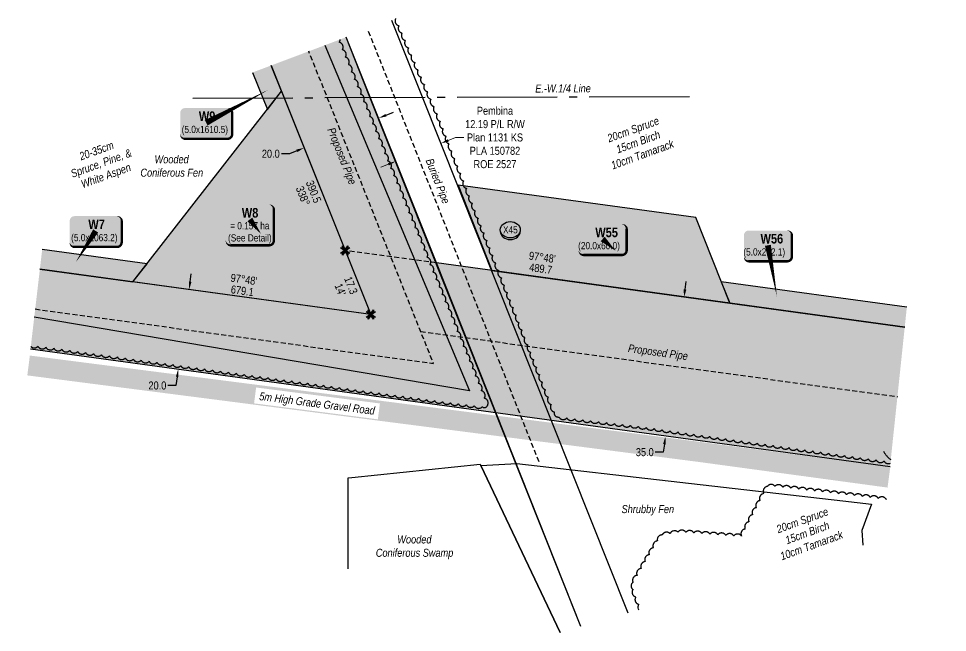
# Model space of a CAD drawing. Extents: x 507565 to 531726, y 6009554 to 6022365.
# Drawn here: x 519786 to 520946, y 6016848 to 6017614 of the extents above; entities that cross this region are included whole.
import ezdxf
from ezdxf.enums import TextEntityAlignment as Align

# ---------------------------------------------------------------- set-up
doc = ezdxf.new("R2010")
doc.units = 0
doc.header["$LTSCALE"] = 5
doc.header["$PDMODE"] = 34
doc.header["$PDSIZE"] = 0.03
for name, pattern in [('0', [1, 1, 0]), ('foc-QUARTERLINE', [33, 25, -3, 2, -3]), ('foc-TRAV', [1.875, 1.25, -0.625]), ('UG_PIPE', [1.875, 1.25, -0.625])]:
    doc.linetypes.add(name, pattern=pattern)
doc.layers.get('Defpoints').update_dxf_attribs({"color": 9})
for name, color, linetype in [('AS-PIPE-UG', 44, 'UG_PIPE'), ('AS-PIPE-UG-T', 44, 'Continuous'), ('AS-ROADS', 254, 'Continuous'), ('F-RW', 190, 'Continuous'), ('L-BD1', 253, 'Continuous'), ('L-MON', 1, 'Continuous'), ('L-QSEC', 8, 'foc-QUARTERLINE'), ('L-SECQ', 8, 'foc-QUARTERLINE'), ('P-CROSSINGS', 250, 'Continuous'), ('P-PROPOSED', 10, 'Continuous'), ('P-PROPOSED-H', 21, 'Continuous'), ('P-TEMP-BLOCKS', 250, 'Continuous'), ('P-TEMP-H', 41, 'Continuous'), ('P-TEMP_WORKSPACE', 46, 'Continuous'), ('P-TRAV', 4, 'foc-TRAV'), ('P-TXT', 4, 'Continuous'), ('T-BUSH', 110, '0'), ('T-BUSH-T', 110, 'Continuous'), ('WETLAND', 143, 'Continuous'), ('WETLAND-T', 146, 'Continuous')]:
    doc.layers.add(name, color=color, linetype=linetype)
doc.layers.add('F-RW-T', color=190, linetype='Continuous', lineweight=9)
doc.layers.add('T-TEXT', color=48, linetype='Continuous', lineweight=18)
doc.styles.add('80', font='ARIALN.TTF', dxfattribs={"height": 10})
doc.styles.add('80CG', font='ARIALN.TTF', dxfattribs={"height": 10})
doc.styles.add('80L', font='ARIALN.TTF', dxfattribs={"height": 10})
doc.styles.add('BOLD', font='ARIALNB.TTF')
doc.styles.add('Crossing', font='ARIALN.TTF', dxfattribs={"height": 10})
doc.styles.get("Standard").update_dxf_attribs({"font": 'ARIALN.TTF'})
doc.dimstyles.new('Compass 5 000', dxfattribs={"dimscale": 5, "dimtxt": 9, "dimasz": 2, "dimexe": 0.2, "dimexo": 0.0625, "dimgap": 0.5, "dimtad": 0, "dimtih": 1, "dimtoh": 1, "dimzin": 0, "dimdsep": 46, "dimtxsty": '80CG', "dimcen": 0.1, "dimse1": 1, "dimse2": 1, "dimclrd": 256, "dimclrt": 256, "dimaunit": 1, "dimadec": 4, "dimazin": 0, "dimtfac": 0.06, "dimtofl": 0, "dimtmove": 0, "dimatfit": 1, "dimfxl": 0.2, "dimtolj": 1, "dimtzin": 0, "dimlwd": -1, "dimarcsym": 0})

# ---------------------------------------------------------------- blocks, each defined once
blk = doc.blocks.new('*U534')
at = {"true_color": 0xff8aff}
h = blk.add_hatch(color=211, dxfattribs=at)
edge = h.paths.add_edge_path()
edge.add_line((-23.99999999999999, -32.34437487338941), (23.99999999999998, -32.34437487338941))
edge.add_arc((23.99999999999998, -26.34437487338941), 6, 270, 360)
edge.add_line((29.99999999999998, -26.34437487338941), (29.99999999999998, 12.5))
edge.add_arc((23.99999999999998, 12.5), 6, 0, 90)
edge.add_line((23.99999999999998, 18.5), (-23.99999999999998, 18.5))
edge.add_arc((-23.99999999999998, 12.5), 6, 90, 180)
edge.add_line((-29.99999999999998, 12.5), (-29.99999999999999, -26.34437487338941))
edge.add_arc((-23.99999999999999, -26.34437487338941), 6, 180, 270)
at = {"color": 250, "flags": 128}
blk.add_lwpolyline([(-23.99999999999999, -32.34437487338941, 3, 3, 0), (23.99999999999998, -32.34437487338941, 3, 3, 0.414213562373095), (29.99999999999998, -26.34437487338941, 3, 3, 0), (29.99999999999998, 12.5, 3, 0, 0.414213562373095), (23.99999999999998, 18.5, 0, 0, 0), (-23.99999999999998, 18.5, 0, 0, 0.414213562373095), (-29.99999999999998, 12.5, 0, 0, 0), (-29.99999999999999, -26.34437487338941, 0, 3, 0.414213562373095)], format="xyseb", close=True, dxfattribs=at)
at = {"flags": 128}
blk.add_lwpolyline([(14.05829575027608, -18.1421236875526, 0, 7.5, 0), (-3.398394867633905e-15, 0, 0, 0, 0)], format="xyseb", dxfattribs=at)
at = {"color": 250}
for tag, p, height, style in [('TEMP_AREA_W1_001', (-9.212824010914055, 2.244292974654144), 12, 'BOLD'), ('ENTER_TEXT_001', (-30.65586630286495, -12.77706553451505), 9, '80')]:
    blk.add_attdef(tag, p, '', height=height, dxfattribs=dict(at, style=style))
blk = doc.blocks.new('*U535')
at = {"true_color": 0xff8aff}
h = blk.add_hatch(color=211, dxfattribs=at)
edge = h.paths.add_edge_path()
edge.add_line((-23.99999999999998, -20), (23.99999999999998, -20))
edge.add_arc((23.99999999999998, -14), 6, 270, 360)
edge.add_line((29.99999999999998, -14), (29.99999999999998, 12.5))
edge.add_arc((23.99999999999998, 12.5), 6, 0, 90)
edge.add_line((23.99999999999998, 18.5), (-23.99999999999998, 18.5))
edge.add_arc((-23.99999999999998, 12.5), 6, 90, 180)
edge.add_line((-29.99999999999998, 12.5), (-29.99999999999998, -14))
edge.add_arc((-23.99999999999998, -14), 6, 180, 270)
at = {"color": 250, "flags": 128}
blk.add_lwpolyline([(-23.99999999999998, -20, 3, 3, 0), (23.99999999999998, -20, 3, 3, 0.414213562373095), (29.99999999999998, -14, 3, 3, 0), (29.99999999999998, 12.5, 3, 0, 0.414213562373095), (23.99999999999998, 18.5, 0, 0, 0), (-23.99999999999998, 18.5, 0, 0, 0.414213562373095), (-29.99999999999998, 12.5, 0, 0, 0), (-29.99999999999998, -14, 0, 3, 0.414213562373095)], format="xyseb", close=True, dxfattribs=at)
at = {"flags": 128}
blk.add_lwpolyline([(16.08799405769185, -14.76280421006894, 0, 7.5, 0), (-3.398394867633904e-15, 0, 0, 0, 0)], format="xyseb", dxfattribs=at)
at = {"color": 250}
for tag, p, height, style in [('TEMP_AREA_W1_001', (-9.212824010914055, 2.244292974654144), 12, 'BOLD'), ('ENTER_TEXT_001', (-30.65586630286495, -12.77706553451505), 9, '80')]:
    blk.add_attdef(tag, p, '', height=height, dxfattribs=dict(at, style=style))
blk = doc.blocks.new('*U498')
at = {"true_color": 0xff8aff}
h = blk.add_hatch(color=211, dxfattribs=at)
edge = h.paths.add_edge_path()
edge.add_line((-23.99999999999998, -20), (23.99999999999998, -20))
edge.add_arc((23.99999999999998, -14), 6, 270, 360)
edge.add_line((29.99999999999998, -14), (29.99999999999998, 12.5))
edge.add_arc((23.99999999999998, 12.5), 6, 0, 90)
edge.add_line((23.99999999999998, 18.5), (-23.99999999999998, 18.5))
edge.add_arc((-23.99999999999998, 12.5), 6, 90, 180)
edge.add_line((-29.99999999999998, 12.5), (-29.99999999999998, -14))
edge.add_arc((-23.99999999999998, -14), 6, 180, 270)
at = {"color": 250, "flags": 128}
blk.add_lwpolyline([(-23.99999999999998, -20, 3, 3, 0), (23.99999999999998, -20, 3, 3, 0.414213562373095), (29.99999999999998, -14, 3, 3, 0), (29.99999999999998, 12.5, 3, 0, 0.414213562373095), (23.99999999999998, 18.5, 0, 0, 0), (-23.99999999999998, 18.5, 0, 0, 0.414213562373095), (-29.99999999999998, 12.5, 0, 0, 0), (-29.99999999999998, -14, 0, 3, 0.414213562373095)], format="xyseb", close=True, dxfattribs=at)
at = {"flags": 128}
blk.add_lwpolyline([(11.27753183540355, -64.26183465403905, 0, 7.499999999999999, 0), (-3.398394867633905e-15, 0, 0, 0, 0)], format="xyseb", dxfattribs=at)
at = {"color": 250}
for tag, p, height, style in [('TEMP_AREA_W1_001', (-9.212824010914055, 2.244292974654144), 12, 'BOLD'), ('ENTER_TEXT_001', (-30.65586630286495, -12.77706553451505), 9, '80')]:
    blk.add_attdef(tag, p, '', height=height, dxfattribs=dict(at, style=style))
blk = doc.blocks.new('*D416')
at = {"layer": 'Defpoints', "color": 0, "transparency": 16777216}
for p in [(520616.7131882549, 6017265.835596819), (520945.6117258493, 6017221.920345018), (520922.4633253374, 6017048.552898321)]:
    blk.add_point(p, dxfattribs=at)
at = {"layer": 'P-TXT', "transparency": 16777216}
for p, q in [((520618.0366646525, 6017275.747630426), (520619.3601410502, 6017285.659664033)), ((520592.2413113454, 6017082.556116516), (520590.9178349476, 6017072.644082908)), ((520590.9178349476, 6017072.644082908), (520580.9178349476, 6017072.644082908))]:
    blk.add_line(p, q, dxfattribs=at)
for points in [[(520616.3846590514, 6017275.968209825), (520619.6886702537, 6017275.527051026), (520616.7131882549, 6017265.835596819)], [(520590.5893057442, 6017082.776695915), (520593.8933169465, 6017082.335537116), (520593.564787743, 6017092.468150123)]]:
    blk.add_solid(points, dxfattribs=at)
at = {"layer": 'P-TXT', "transparency": 16777216, "insert": (520567.7800450433, 6017072.644082907), "char_height": 10, "attachment_point": 5, "style": '80CG'}
blk.add_mtext('\\A1;35.0', dxfattribs=at)
blk = doc.blocks.new('xing2')
h = blk.add_hatch(color=50)
h.dxf.hatch_style = 1
edge = h.paths.add_edge_path()
edge.add_ellipse((0, 0), major_axis=(-12.5, 0), ratio=0.8162973455633619, start_angle=0, end_angle=360)
h = blk.add_hatch(color=250)
h.dxf.hatch_style = 1
edge = h.paths.add_edge_path()
edge.add_ellipse((0, -2.047489049626165), major_axis=(-12.5, 0), ratio=0.8162973455633619, start_angle=0, end_angle=180)
edge.add_line((12.5, -2.047489049626165), (12.5, 0))
edge.add_ellipse((0, 0), major_axis=(-12.5, 0), ratio=0.8162973455633619, start_angle=0, end_angle=180, ccw=False)
edge.add_line((-12.5, 0), (-12.5, -2.047489049626165))
at = {"color": 250}
blk.add_ellipse((0, 0), major_axis=(-12.5, 0), ratio=0.8162973455633619, dxfattribs=at)
blk.add_ellipse((0, -2.047489049626165), major_axis=(-12.5, 0), ratio=0.8162973455633619, start_param=0, end_param=3.141592653589793, dxfattribs=at)
at = {"color": 250, "style": 'Crossing'}
blk.add_attdef('CROSSING', text='', height=9, dxfattribs=at).set_placement((0.08916442567715421, 0.0199513138486509), align=Align.MIDDLE_CENTER)
at = {"color": 250, "style": 'Crossing', "flags": 1}
for tag, p in [('OWNER', (0.08916442567715421, -12.49201765665748)), ('DESCRIPTION', (0.08916442567715421, -25.770021277247)), ('LOCATION', (0.08916442567715421, -39.30337514164421)), ('DWG_REF', (0.08916442567715421, -52.83672900604233))]:
    blk.add_attdef(tag, text='', height=9, dxfattribs=at).set_placement(p, align=Align.MIDDLE_CENTER)
blk = doc.blocks.new('TEMP')
h = blk.add_hatch(color=255)
h.dxf.hatch_style = 1
h.paths.add_polyline_path([(-5.274162218071865e-10, 0.2514284397220763), (-0.6656854269836916, 1.152061669657268), (-0.6656854269836914, 0.6656854303339061), (-1.152061663105632, 0.6656854303339061), (-0.2514284404497631, 5.273246284076549e-10), (-1.152061661774314, -0.665685419564579), (-0.6656854224511335, -0.6656854195645793), (-0.6656854224511335, -1.152061655686338), (-5.273248504522599e-10, -0.2514284436956583), (0.6656854183820542, -1.152061663420681), (0.6656854183820542, -0.6656854208922597), (1.152061656810019, -0.6656854053035203), (0.2514284429676993, 5.273251835191672e-10), (1.152061671303363, 0.6656854258011662), (0.6656854287749412, 0.6656854258011663), (0.6656854131859291, 1.15206166422904)])
h.paths.add_polyline_path([(0.5656854229146121, 0.8485281473411305), (0.5656854319800914, 0.5656854258011663), (0.8485281444547581, 0.5656854258011663), (0.08318903393992505, -1.110223024625157e-16), (0.8485281399220184, -0.5656854150320215), (0.5656854183820542, -0.5656854240973189), (0.5656854183820542, -0.8485281365719858), (1.110223024625157e-16, -0.08318903609469996), (-0.5656854224511336, -0.848528132039064), (-0.5656854224511336, -0.5656854195645794), (-0.8485281349258003, -0.5656854195645796), (-0.08318903284889523, 0), (-0.8485281394583577, 0.5656854303339061), (-0.5656854269836913, 0.5656854303339061), (-0.5656854269836913, 0.8485281428085727), (0, 0.08318903069412065)], flags=16)
h = blk.add_hatch(color=1)
h.dxf.hatch_style = 1
h.paths.add_polyline_path([(0, 0.08318903069412048), (-0.5656854269836913, 0.8485281428085726), (-0.5656854269836911, 0.5656854303339061), (-0.8485281394583579, 0.5656854303339061), (-0.08318903284889523, 0), (-0.8485281349258, -0.5656854195645791), (-0.5656854224511336, -0.5656854195645792), (-0.5656854224511336, -0.8485281320390639), (1.110223024625157e-16, -0.08318903609469996), (0.5656854183820542, -0.8485281365719854), (0.5656854183820542, -0.5656854240973188), (0.8485281399220186, -0.5656854150320215), (0.08318903393992516, -5.551115123125783e-17), (0.8485281444547583, 0.5656854258011663), (0.5656854319800915, 0.5656854258011663), (0.5656854229146121, 0.8485281473411305)])
at = {"color": 1}
for p, q in [((-0.0831890328488953, 0), (0.0831890339399252, 0)), ((0, 0.0831890306941205), (0, -0.08318903609469999))]:
    blk.add_line(p, q, dxfattribs=at)
at = {"color": 255, "flags": 128}
blk.add_lwpolyline([(-0.251428440449763, 5.27325e-10), (-1.152061663105632, 0.6656854303339061), (-0.6656854269836914, 0.6656854303339061), (-0.6656854269836914, 1.152061669657268), (-5.274159999999999e-10, 0.2514284397220763), (0.6656854131859291, 1.15206166422904), (0.6656854287749412, 0.6656854258011663), (1.152061671303363, 0.6656854258011663), (0.2514284429676991, 5.27325e-10), (1.152061656810019, -0.6656854053035204), (0.6656854183820542, -0.6656854208922596), (0.6656854183820542, -1.152061663420681), (-5.27325e-10, -0.2514284436956586), (-0.6656854224511335, -1.152061655686338), (-0.6656854224511335, -0.6656854195645793), (-1.152061661774314, -0.6656854195645793)], close=True, dxfattribs=at)
at = {"color": 1, "flags": 128}
blk.add_lwpolyline([(-0.0831890328488953, 0), (-0.8485281394583578, 0.5656854303339061), (-0.5656854269836913, 0.5656854303339061), (-0.5656854269836913, 0.8485281428085727), (0, 0.0831890306941205), (0.5656854229146121, 0.8485281473411305), (0.5656854319800914, 0.5656854258011663), (0.8485281444547581, 0.5656854258011663), (0.0831890339399252, 0), (0.8485281399220184, -0.5656854150320214), (0.5656854183820542, -0.5656854240973189), (0.5656854183820542, -0.8485281365719856), (0, -0.08318903609469999), (-0.5656854224511335, -0.848528132039064), (-0.5656854224511335, -0.5656854195645792), (-0.8485281349258001, -0.5656854195645792)], close=True, dxfattribs=at)
blk = doc.blocks.new('*U536')
at = {"true_color": 0xff8aff}
h = blk.add_hatch(color=211, dxfattribs=at)
edge = h.paths.add_edge_path()
edge.add_line((-26.49999999999998, -20), (26.49999999999998, -20))
edge.add_arc((26.49999999999998, -14), 6, 270, 360)
edge.add_line((32.49999999999998, -14), (32.49999999999998, 12.5))
edge.add_arc((26.49999999999998, 12.5), 6, 0, 90)
edge.add_line((26.49999999999998, 18.5), (-26.49999999999998, 18.5))
edge.add_arc((-26.49999999999998, 12.5), 6, 90, 180)
edge.add_line((-32.49999999999998, 12.5), (-32.49999999999998, -14))
edge.add_arc((-26.49999999999998, -14), 6, 180, 270)
at = {"flags": 128}
blk.add_lwpolyline([(78.06268342322748, 41.44848096341246, 0, 7.5, 0), (-3.398394867633905e-15, 0, 0, 0, 0)], format="xyseb", dxfattribs=at)
at = {"color": 250, "flags": 128}
blk.add_lwpolyline([(-26.49999999999998, -20, 3, 3, 0), (26.49999999999998, -20, 3, 3, 0.414213562373095), (32.49999999999998, -14, 3, 3, 0), (32.49999999999998, 12.5, 3, 0, 0.414213562373095), (26.49999999999998, 18.5, 0, 0, 0), (-26.49999999999998, 18.5, 0, 0, 0.414213562373095), (-32.49999999999998, 12.5, 0, 0, 0), (-32.49999999999998, -14, 0, 3, 0.414213562373095)], format="xyseb", close=True, dxfattribs=at)
at = {"color": 250}
for tag, p, height, style in [('TEMP_AREA_W1_001', (-9.212824010914055, 2.244292974654144), 12, 'BOLD'), ('ENTER_TEXT_001', (-30.65586630286495, -12.77706553451505), 9, '80')]:
    blk.add_attdef(tag, p, '', height=height, dxfattribs=dict(at, style=style))
blk = doc.blocks.new('*U435')
at = {"true_color": 0xff8aff}
h = blk.add_hatch(color=211, dxfattribs=at)
edge = h.paths.add_edge_path()
edge.add_line((-26.49999999999998, -20), (26.49999999999998, -20))
edge.add_arc((26.49999999999998, -14), 6, 270, 360)
edge.add_line((32.49999999999998, -14), (32.49999999999998, 12.5))
edge.add_arc((26.49999999999998, 12.5), 6, 0, 90)
edge.add_line((26.49999999999998, 18.5), (-26.49999999999998, 18.5))
edge.add_arc((-26.49999999999998, 12.5), 6, 90, 180)
edge.add_line((-32.49999999999998, 12.5), (-32.49999999999998, -14))
edge.add_arc((-26.49999999999998, -14), 6, 180, 270)
at = {"color": 250, "flags": 128}
blk.add_lwpolyline([(-26.49999999999998, -20, 3, 3, 0), (26.49999999999998, -20, 3, 3, 0.414213562373095), (32.49999999999998, -14, 3, 3, 0), (32.49999999999998, 12.5, 3, 0, 0.414213562373095), (26.49999999999998, 18.5, 0, 0, 0), (-26.49999999999998, 18.5, 0, 0, 0.414213562373095), (-32.49999999999998, 12.5, 0, 0, 0), (-32.49999999999998, -14, 0, 3, 0.414213562373095)], format="xyseb", close=True, dxfattribs=at)
at = {"flags": 128}
blk.add_lwpolyline([(-24.67763819515732, -38.87102125945903, 0, 7.5, 0), (-3.398394867633905e-15, 0, 0, 0, 0)], format="xyseb", dxfattribs=at)
at = {"color": 250}
for tag, p, height, style in [('TEMP_AREA_W1_001', (-9.212824010914055, 2.244292974654144), 12, 'BOLD'), ('ENTER_TEXT_001', (-30.65586630286495, -12.77706553451505), 9, '80')]:
    blk.add_attdef(tag, p, '', height=height, dxfattribs=dict(at, style=style))
blk = doc.blocks.new('*D417')
at = {"layer": 'Defpoints', "color": 0, "transparency": 16777216}
for p in [(520312.5218920773, 6017459.655151341), (520313.0942219545, 6017458.218124419), (520256.3932805769, 6017437.30060752)]:
    blk.add_point(p, dxfattribs=at)
at = {"layer": 'F-RW-T', "transparency": 16777216}
for p, q in [((520322.3845091921, 6017461.918200504), (520331.6747964297, 6017465.61827659)), ((520331.6747964297, 6017465.61827659), (520341.6747964297, 6017465.61827659)), ((520247.6753232165, 6017432.163504511), (520238.3850359789, 6017428.463428425))]:
    blk.add_line(p, q, dxfattribs=at)
for points in [[(520321.7678298443, 6017463.466581711), (520323.0011885399, 6017460.369819297), (520313.0942219545, 6017458.218124419)], [(520247.0586438687, 6017433.711885718), (520248.2920025643, 6017430.615123305), (520256.9656104541, 6017435.863580598)]]:
    blk.add_solid(points, dxfattribs=at)
at = {"layer": 'F-RW-T', "transparency": 16777216, "insert": (520380.760744588, 6017465.61827659), "char_height": 10, "attachment_point": 5, "style": '80CG'}
blk.add_mtext('\\A1;Pembina\\P12.19 P/L R/W\\PPlan 1131 KS\\PPLA 150782\\PROE 2527', dxfattribs=at)
blk = doc.blocks.new('*D418')
at = {"layer": 'Defpoints', "color": 0, "transparency": 16777216}
for p in [(519970.2384450951, 6017279.514246441), (519956.6784706662, 6017180.491875417), (519985.3400811041, 6017176.566997628)]:
    blk.add_point(p, dxfattribs=at)
at = {"layer": 'P-TXT', "transparency": 16777216}
for p, q in [((520000.2567788222, 6017285.496906284), (520001.6135021116, 6017295.404443916)), ((519983.9833578148, 6017166.659459996), (519982.5084013376, 6017155.888518775)), ((519982.5084013376, 6017155.888518775), (519972.5084013376, 6017155.888518775))]:
    blk.add_line(p, q, dxfattribs=at)
for points in [[(519998.6055225503, 6017285.723026833), (520001.9080350941, 6017285.270785736), (519998.900055533, 6017275.589368653)], [(519982.3321015429, 6017166.885580544), (519985.6346140867, 6017166.433339448), (519985.3400811041, 6017176.566997628)]]:
    blk.add_solid(points, dxfattribs=at)
at = {"layer": 'P-TXT', "transparency": 16777216, "insert": (519959.3023986088, 6017155.888518775), "char_height": 10, "attachment_point": 5, "style": '80CG'}
blk.add_mtext('\\A1;20.0', dxfattribs=at)
blk = doc.blocks.new('*D419')
at = {"layer": 'Defpoints', "color": 0, "transparency": 16777216}
for p in [(520231.3454040058, 6017500.035620218), (520138.5353428978, 6017462.986630413), (520142.6408167833, 6017452.702158848)]:
    blk.add_point(p, dxfattribs=at)
at = {"layer": 'P-TXT', "transparency": 16777216}
for p, q in [((520244.7382317146, 6017493.458581588), (520254.025585538, 6017497.166014522)), ((520133.3534629599, 6017448.994725914), (520124.066109136, 6017445.28729298)), ((520124.066109136, 6017445.28729298), (520114.066109136, 6017445.28729298))]:
    blk.add_line(p, q, dxfattribs=at)
for points in [[(520244.1203262254, 6017495.006473892), (520245.3561372035, 6017491.910689284), (520235.4508778912, 6017489.751148654)], [(520132.7355574707, 6017450.542618218), (520133.9713684488, 6017447.44683361), (520142.6408167833, 6017452.702158848)]]:
    blk.add_solid(points, dxfattribs=at)
at = {"layer": 'P-TXT', "transparency": 16777216, "insert": (520100.8601064081, 6017445.28729298), "char_height": 10, "attachment_point": 5, "style": '80CG'}
blk.add_mtext('\\A1;20.0', dxfattribs=at)

msp = doc.modelspace()

# ---------------------------------------------------------------- hatches: boundary and pattern name
at = {"layer": 'P-PROPOSED-H', "transparency": 33554687}
h = msp.add_hatch(color=256, dxfattribs=at)
h.dxf.hatch_style = 1
h.paths.add_polyline_path([(520195.0812426991, 6017590.862984897), (520101.5346872758, 6017555.618578517), (520225.7430422969, 6017244.525831517), (519812.591164924, 6017301.102227665), (519800.94705109, 6017201.817501573), (520874.0041496567, 6017054.874677788), (520892.336566251, 6017228.916205311), (520307.6248772483, 6017308.985743823)])
at = {"layer": 'P-TEMP-H'}
h = msp.add_hatch(color=256, dxfattribs=at)
h.dxf.hatch_style = 1
h.paths.add_polyline_path([(520101.5348671461, 6017555.618646284), (520078.1483686257, 6017546.807597561), (520096.6112623177, 6017500.565374708), (520114.404680714, 6017523.384869876)])
h = msp.add_hatch(color=256, dxfattribs=at)
h.dxf.hatch_style = 1
h.paths.add_polyline_path([(520225.7430422969, 6017244.525831526), (519928.6844694867, 6017285.204585249), (520114.4046807135, 6017523.384870036)])
h = msp.add_hatch(color=256, dxfattribs=at)
h.dxf.hatch_style = 1
h.paths.add_polyline_path([(520334.5989691302, 6017405.980354859), (520377.0118793164, 6017299.483992213), (520673.9025301804, 6017258.828233403), (520631.470410695, 6017365.517471843)])
h = msp.add_hatch(color=256, dxfattribs=at)
h.dxf.hatch_style = 1
h.paths.add_polyline_path([(519815.5021758822, 6017325.923259972), (519812.5911649, 6017301.102227462), (519928.6844694867, 6017285.20458509), (519946.4522172157, 6017307.991158433)])
h = msp.add_hatch(color=256, dxfattribs=at)
h.dxf.hatch_style = 1
h.paths.add_polyline_path([(520892.336566251, 6017228.916205312), (520894.9566389238, 6017253.790255487), (520663.272186688, 6017285.520410622), (520673.9025301795, 6017258.828233397)])

# ---------------------------------------------------------------- linework, layer by layer
at = {"layer": 'AS-PIPE-UG', "flags": 128}
for points in [[(520435.743769422, 6017060.49911306), (520221.8942529072, 6017600.964999073)], [(519806.7691080918, 6017251.459865355), (520303.9673982432, 6017183.374279942), (520240.192572106, 6017343.104966731), (520148.3075286138, 6017573.24061731)], [(520287.9911494269, 6017223.407435625), (520883.1712975843, 6017141.904362078)]]:
    msp.add_lwpolyline(points, dxfattribs=at)
at = {"layer": 'AS-ROADS', "flags": 128}
for points in [[(519798.4975767529, 6017180.93180843, 24.99999999999971, 24.99999999999971, 0), (520635.163769427, 6017073.079113026, 0, 0, 0)], [(520635.163769427, 6017073.079113026, 24.9865759999999, 26.06430480382926, 0), (520872.5828877019, 6017041.38171573, 24.9865759999999, 26.06430480382926, 0)]]:
    msp.add_lwpolyline(points, format="xyseb", dxfattribs=at)
at = {"layer": 'F-RW'}
for points in [[(520251.7029317115, 6017612.195655133), (520289.1147284429, 6017518.426719408), (520546.5899122562, 6016871.94855033)], [(520251.7046156524, 6017612.19628957), (520289.1167780151, 6017518.426724783), (520546.5902982866, 6016871.948661861)], [(520487.7748978939, 6016854.955822914), (520223.6175295238, 6017518.208590561), (520194.8408027807, 6017590.772397262)], [(520487.7756468276, 6016854.956039294), (520307.6248772483, 6017308.985743832), (520195.0812426993, 6017590.862984912)]]:
    msp.add_lwpolyline(points, dxfattribs=at)
at = {"layer": 'L-QSEC'}
msp.add_line((520623.5085413526, 6017516.470374485), (519992.0829295405, 6017514.38176108), dxfattribs=at)
at = {"layer": 'P-PROPOSED', "flags": 128}
for points in [[(520892.3365662508, 6017228.916205322), (520307.6248772483, 6017308.985743832), (520195.0812426993, 6017590.862984912)], [(520101.5346872754, 6017555.618578526), (520225.7430422969, 6017244.525831526), (519812.591164924, 6017301.102227676)], [(519800.94705109, 6017201.817501584), (520874.0041496566, 6017054.874677798)]]:
    msp.add_lwpolyline(points, dxfattribs=at)
at = {"layer": 'P-TEMP_WORKSPACE', "flags": 128}
for points in [[(520078.148368681, 6017546.807597597), (520096.6112623177, 6017500.565374883), (520114.404680714, 6017523.384870036), (520101.5348671977, 6017555.618646313)], [(519812.5911649149, 6017301.1022276), (519928.6844694867, 6017285.204585249), (519946.4522172157, 6017307.991158592), (519815.5021758992, 6017325.923260132)], [(520894.9566389238, 6017253.790255497), (520663.272186688, 6017285.520410633), (520673.9025301795, 6017258.828233407), (520892.3365662509, 6017228.916205321)]]:
    msp.add_lwpolyline(points, dxfattribs=at)
for points in [[(520225.7430422969, 6017244.525831526), (519928.6844694867, 6017285.204585249), (520114.4046807135, 6017523.384870036)], [(520334.5989691302, 6017405.980354859), (520377.0118793164, 6017299.483992213), (520673.9025301804, 6017258.828233403), (520631.470410695, 6017365.517471843)]]:
    msp.add_lwpolyline(points, close=True, dxfattribs=at)
at = {"layer": 'P-TRAV'}
msp.add_line((520307.6248772483, 6017308.985743832), (520193.7821566304, 6017324.575194619), dxfattribs=at)
at = {"layer": 'T-BUSH', "flags": 128}
for points in [[(520256.7653749035, 6017614.102970739, 0.5072479310113118), (520260.8793695431, 6017605.158851755, 0.52056705), (520264.863656636, 6017595.992757406, 0.52056705), (520268.847943729, 6017586.826663055, 0.52056705), (520272.8322308221, 6017577.660568706, 0.52056705), (520276.8165179151, 6017568.494474357, 0.52056705), (520280.8008050083, 6017559.328380006, 0.52056705), (520284.7850921014, 6017550.162285657, 0.52056705), (520288.7693791944, 6017540.996191307, 0.52056705), (520292.7536662873, 6017531.830096957, 0.52056705), (520296.7379533804, 6017522.66400261, 0.52056705), (520300.7222404734, 6017513.497908258, 0.52056705), (520304.7065275664, 6017504.331813908, 0.52056705), (520308.6908146594, 6017495.165719563, 0.52056705), (520312.3797938731, 6017485.877634441, 0.52056705), (520316.0261454117, 6017476.571939962, 0.52056705), (520319.6724969502, 6017467.266245483, 0.52056705), (520323.3188484887, 6017457.960551005, 0.52056705), (520326.9652000273, 6017448.654856532, 0.52056705), (520330.6115515658, 6017439.349162049, 0.52056705), (520334.2579031044, 6017430.04346757, 0.52056705), (520337.9042546429, 6017420.737773092, 0.52056705), (520341.5506061815, 6017411.432078613, 0.52056705), (520345.1969577197, 6017402.126384134, 0.52056705), (520348.8433092586, 6017392.820689661, 0.52056705), (520352.4896607971, 6017383.514995178, 0.52056705), (520356.1360123354, 6017374.2093007, 0.52056705), (520359.7823638742, 6017364.903606221, 0.52056705), (520363.4287154128, 6017355.597911743, 0.52056705), (520367.075066951, 6017346.292217264, 0.52056705), (520370.7214184899, 6017336.986522785, 0.52056705), (520374.3677700284, 6017327.680828312, 0.52056705), (520378.0141215666, 6017318.375133829, 0.52056705), (520381.6604731055, 6017309.069439351, 0.52056705), (520385.306824644, 6017299.763744872, 0.52056705), (520388.9531761823, 6017290.458050393, 0.52056705), (520392.5995277211, 6017281.152355915, 0.52056705), (520396.2458792597, 6017271.846661442, 0.52056705), (520399.8922307979, 6017262.540966959, 0.52056705), (520403.5385823368, 6017253.23527248, 0.52056705), (520407.1849338753, 6017243.929578002, 0.52056705), (520410.8312854136, 6017234.623883523, 0.52056705), (520414.4776369524, 6017225.318189044, 0.52056705), (520418.123988491, 6017216.012494566, 0.52056705), (520421.7703400295, 6017206.706800093, 0.52056705), (520425.4166915681, 6017197.40110561, 0.52056705), (520429.0630431066, 6017188.095411131, 0.52056705), (520432.7093946451, 6017178.789716653, 0.52056705), (520436.3557461837, 6017169.484022174, 0.52056705), (520440.0020977223, 6017160.178327695, 0.52056705), (520443.6484492608, 6017150.872633222, 0.52056705), (520447.2948007993, 6017141.566938739, 0.52056705), (520450.9411523379, 6017132.261244261, 0.52056705), (520454.5875038764, 6017122.955549782, 0.52056705), (520460.4932167875, 6017116.578508227, 0.52056705), (520470.4196451463, 6017115.413240316, 0.52056705), (520480.3460735052, 6017114.247972406, 0.52056705), (520490.272501864, 6017113.082704495, 0.52056705), (520500.1989302229, 6017111.917436584, 0.52056705), (520510.1253585817, 6017110.752168672, 0.52056705), (520520.0517869406, 6017109.586900761, 0.52056705), (520529.9782152994, 6017108.421632851, 0.52056705), (520539.9046436583, 6017107.25636494, 0.52056705), (520549.8310720171, 6017106.091097028, 0.52056705), (520559.7495964637, 6017104.864655821, 0.52056705), (520569.6462163246, 6017103.468681403, 0.52056705), (520579.5428361863, 6017102.072706976, 0.52056705), (520589.4394560476, 6017100.676732553, 0.52056705), (520599.336075909, 6017099.28075813, 0.52056705), (520609.2326957702, 6017097.884783708, 0.52056705), (520619.1293156315, 6017096.488809285, 0.52056705), (520629.0259354929, 6017095.092834862, 0.52056705), (520638.9225553542, 6017093.696860445, 0.52056705), (520648.8191752152, 6017092.300886017, 0.52056705), (520658.7157950768, 6017090.904911594, 0.52056705), (520668.6124149381, 6017089.508937172, 0.52056705), (520678.5090347991, 6017088.112962749, 0.52056705), (520688.4056546608, 6017086.716988326, 0.52056705), (520698.302274522, 6017085.321013903, 0.52056705), (520708.1988943834, 6017083.925039486, 0.52056705), (520718.0955142447, 6017082.529065059, 0.52056705), (520727.992134106, 6017081.133090636, 0.52056705), (520737.8887539674, 6017079.737116213, 0.52056705), (520747.7853738286, 6017078.34114179, 0.52056705), (520757.6819936896, 6017076.945167367, 0.52056705), (520767.5786135513, 6017075.549192945, 0.52056705), (520777.4752334126, 6017074.153218522, 0.52056705), (520787.3718532736, 6017072.7572441, 0.52056705), (520797.2684731352, 6017071.361269682, 0.52056705), (520807.1650929965, 6017069.965295254, 0.52056705), (520817.0617128575, 6017068.569320831, 0.52056705), (520826.9583327192, 6017067.173346409, 0.52056705), (520836.8549525804, 6017065.777371987, 0.52056705), (520846.7515724418, 6017064.381397563, 0.52056705), (520856.6481923031, 6017062.985423141, 0.52056705), (520866.5477915959, 6017061.611385774, 0.3954002749799567), (520874.4233687576, 6017058.854596772)], [(519801.2943554794, 6017204.778827941, 0.438214501067332), (519810.2646411634, 6017204.871218571, 0.52056705), (519820.1829702546, 6017203.638912889, 0.52056705), (519830.1012993458, 6017202.406607196, 0.52056705), (519840.0114992585, 6017201.112208437, 0.52056705), (519849.9127881506, 6017199.749744658, 0.52056705), (519859.8140770421, 6017198.38728088, 0.52056705), (519869.7153659342, 6017197.024817101, 0.52056705), (519879.616654826, 6017195.662353322, 0.52056705), (519889.5179437178, 6017194.299889543, 0.52056705), (519899.4192326096, 6017192.937425769, 0.52056705), (519909.3205215015, 6017191.574961985, 0.52056705), (519919.2218103932, 6017190.212498206, 0.52056705), (519929.1230992851, 6017188.850034426, 0.52056705), (519939.0243881769, 6017187.487570647, 0.52056705), (519948.9256770684, 6017186.125106868, 0.52056705), (519958.8269659604, 6017184.76264309, 0.52056705), (519968.7282548519, 6017183.400179311, 0.52056705), (519978.6295437441, 6017182.037715532, 0.52056705), (519988.5308326355, 6017180.675251758, 0.52056705), (519998.4321215277, 6017179.312787973, 0.52056705), (520008.3334104195, 6017177.950324195, 0.52056705), (520018.2346993113, 6017176.587860416, 0.52056705), (520028.1359882031, 6017175.225396636, 0.52056705), (520038.0372770949, 6017173.862932857, 0.52056705), (520047.9385659867, 6017172.500469078, 0.52056705), (520057.8398548785, 6017171.138005299, 0.52056705), (520067.7411437703, 6017169.775541521, 0.52056705), (520077.6424326618, 6017168.413077747, 0.52056705), (520087.5437215539, 6017167.050613962, 0.52056705), (520097.4450104454, 6017165.688150183, 0.52056705), (520107.3462993375, 6017164.325686404, 0.52056705), (520117.2475882293, 6017162.963222626, 0.52056705), (520127.1488771212, 6017161.600758846, 0.52056705), (520137.0501660129, 6017160.238295067, 0.52056705), (520146.9514549047, 6017158.875831288, 0.52056705), (520156.8527437965, 6017157.513367514, 0.52056705), (520166.7540326884, 6017156.15090373, 0.52056705), (520176.6553215801, 6017154.788439951, 0.52056705), (520186.5566104716, 6017153.425976172, 0.52056705), (520196.4578993638, 6017152.063512393, 0.52056705), (520206.3591882553, 6017150.701048614, 0.52056705), (520216.2604771474, 6017149.338584836, 0.52056705), (520226.1617660389, 6017147.976121056, 0.52056705), (520236.063054931, 6017146.613657277, 0.52056705), (520245.9643438227, 6017145.251193503, 0.52056705), (520255.8656327146, 6017143.888729719, 0.52056705), (520265.7669216064, 6017142.52626594, 0.52056705), (520275.6682104982, 6017141.163802161, 0.52056705), (520285.56949939, 6017139.801338382, 0.52056705), (520295.4707882818, 6017138.438874603, 0.52056705), (520305.3720771736, 6017137.076410824, 0.52056705), (520315.2733660651, 6017135.713947046, 0.52056705), (520325.1746549572, 6017134.351483271, 0.52056705), (520335.0905139532, 6017133.100319494, 0.52056705), (520345.0088693606, 6017131.868225633, 0.52056705), (520354.9272247679, 6017130.636131772, 0.52056705), (520364.8455801749, 6017129.404037911, 0.52056705), (520371.2825195599, 6017130.839069832, 0.52056705), (520367.5110835524, 6017140.094776165, 0.52056705), (520363.7396475447, 6017149.350482497, 0.52056705), (520359.9682115366, 6017158.606188829, 0.52056705), (520356.1967755292, 6017167.861895162, 0.52056705), (520352.4253395214, 6017177.117601493, 0.52056705), (520348.6539035137, 6017186.373307825, 0.52056705), (520344.8824675059, 6017195.629014158, 0.52056705), (520341.1110314978, 6017204.884720489, 0.52056705), (520337.3395954904, 6017214.140426828, 0.52056705), (520333.5681594826, 6017223.396133155, 0.52056705), (520329.7967234745, 6017232.651839486, 0.52056705), (520326.0252874671, 6017241.907545819, 0.52056705), (520322.2538514593, 6017251.163252151, 0.52056705), (520318.4824154516, 6017260.418958488, 0.52056705), (520314.7109794438, 6017269.674664815, 0.52056705), (520310.9395434358, 6017278.930371147, 0.52056705), (520307.1681074283, 6017288.18607748, 0.52056705), (520303.3966714205, 6017297.441783812, 0.52056705), (520299.6252354124, 6017306.697490149, 0.52056705), (520295.853799405, 6017315.953196476, 0.52056705), (520292.0823633972, 6017325.208902808, 0.52056705), (520288.3109273895, 6017334.464609141, 0.52056705), (520284.5394913817, 6017343.720315472, 0.52056705), (520280.768055374, 6017352.97602181, 0.52056705), (520276.9966193662, 6017362.231728137, 0.52056705), (520273.2251833585, 6017371.487434469, 0.52056705), (520269.4537473504, 6017380.743140802, 0.52056705), (520265.682311343, 6017389.998847133, 0.52056705), (520261.9108753352, 6017399.254553465, 0.52056705), (520258.1394393275, 6017408.510259798, 0.52056705), (520254.3680033197, 6017417.765966129, 0.52056705), (520250.5965673119, 6017427.021672462, 0.52056705), (520246.8251313042, 6017436.277378795, 0.52056705), (520243.0536952963, 6017445.533085126, 0.52056705), (520239.2822592883, 6017454.788791459, 0.52056705), (520235.5108232808, 6017464.044497791, 0.52056705), (520231.7393872731, 6017473.300204128, 0.52056705), (520227.967951265, 6017482.555910455, 0.52056705), (520224.1965152576, 6017491.811616787, 0.52056705), (520220.4250792498, 6017501.067323119, 0.52056705), (520216.6536432421, 6017510.323029452, 0.52056705), (520212.8822072343, 6017519.578735789, 0.52056705), (520209.1107712262, 6017528.834442116, 0.52056705), (520205.3393352188, 6017538.090148448, 0.52056705), (520201.567899211, 6017547.345854781, 0.52056705), (520197.7964632029, 6017556.601561112, 0.52056705), (520194.0250271955, 6017565.85726745, 0.52056705), (520190.2535911877, 6017575.112973777, 0.52056705), (520186.48215518, 6017584.368680109, 0.157286261097748), (520187.4486081801, 6017587.987329342, 0.157286261097748)], [(520865.9500297172, 6017073.784843389, 0.1141677711281854), (520874.8960716695, 6017063.342272272, 0.1141677711281854)], [(520869.7168133966, 6017014.172212417, 0.03154099043005449), (520869.1628535327, 6017013.638970627, 0.52056705), (520859.2532816521, 6017014.939822039, 0.52056705), (520849.3419625263, 6017016.22653415, 0.52056705), (520839.4138194015, 6017017.377100694, 0.52056705), (520829.4856762764, 6017018.527667228, 0.52056705), (520819.557533152, 6017019.678233769, 0.52056705), (520809.6293900272, 6017020.828800313, 0.52056705), (520799.7012469023, 6017021.979366847, 0.52056705), (520789.7731037776, 6017023.129933387, 0.52056705), (520779.8449606525, 6017024.280499926, 0.52056705), (520769.916817528, 6017025.431066466, 0.52056705), (520759.9886744032, 6017026.581633005, 0.52056705), (520750.0605312784, 6017027.732199544, 0.52056705), (520740.1323881536, 6017028.882766085, 0.52056705), (520730.2042450288, 6017030.033332624, 0.52056705), (520720.9300961131, 6017029.948979983, 0.52056705), (520716.3028111885, 6017021.090082563, 0.52056705), (520711.6755262645, 6017012.231185143, 0.52056705), (520707.0482413403, 6017003.372287728, 0.52056705), (520702.4209564159, 6016994.513390303, 0.52056705), (520697.7936714917, 6016985.654492883, 0.52056705), (520693.1663865671, 6016976.795595463, 0.52056705), (520688.5391016431, 6016967.936698044, 0.52056705), (520678.9308393644, 6016968.048203618, 0.52056705), (520668.964861898, 6016968.803930028, 0.52056705), (520658.9988844316, 6016969.559656439, 0.52056705), (520649.0329069652, 6016970.315382849, 0.52056705), (520639.0669294988, 6016971.07110926, 0.52056705), (520629.1009520324, 6016971.826835671, 0.52056705), (520619.134974566, 6016972.582562081, 0.52056705), (520609.1939489093, 6016972.869108622, 0.52056705), (520599.3643409998, 6016971.060618199, 0.52056705), (520589.5347330902, 6016969.252127776, 0.52056705), (520583.5880586327, 6016961.879431993, 0.52056705), (520578.4993395426, 6016953.277294625, 0.52056705), (520573.4106204524, 6016944.675157257, 0.52056705), (520568.3219013622, 6016936.073019895, 0.52056705), (520563.2331822721, 6016927.470882522, 0.52056705), (520558.1444631818, 6016918.868745155, 0.52056705), (520553.0557440913, 6016910.266607787, 0.52056705), (520552.9238480998, 6016901.264109952, 0.52056705), (520556.5660273621, 6016891.956781684, 0.52056705), (520560.2082066244, 6016882.649453416, 0.3026067338647461), (520560.2133930196, 6016875.884621716)]]:
    msp.add_lwpolyline(points, format="xyb", dxfattribs=at)
at = {"layer": 'WETLAND'}
for points in [[(520168.4464305188, 6017580.828108261), (520349.0797694278, 6017149.468112999), (519805.5778407116, 6017241.30240235)], [(520197.5654168763, 6016926.911238346), (520197.2742694261, 6017040.506612944), (520202.2037694248, 6017041.164612945), (520362.1137694287, 6017057.838113002), (520363.0727694199, 6017055.825613031), (520462.2927666512, 6016847.593571711)], [(520462.2927666512, 6016847.593571711), (520363.0727694199, 6017055.825613031), (520408.0562694249, 6017058.586113003), (520814.9417694255, 6017011.822612996), (520850.7082694268, 6017007.711612956), (520838.7332694251, 6016974.938612952), (520839.8594031978, 6016956.679440447)]]:
    msp.add_lwpolyline(points, dxfattribs=at)

# ---------------------------------------------------------------- block references
at = {"layer": 'L-MON', "color": 4, "xscale": 4.997294999999996, "yscale": 4.997294999999996, "zscale": 4.997294999999996}
msp.add_blockref('TEMP', (520193.7821566304, 6017324.575194619), dxfattribs=at)
at = {"layer": 'L-MON', "xscale": 4.997294999999996, "yscale": 4.997294999999996, "zscale": 4.997294999999996}
msp.add_blockref('TEMP', (520225.7430422969, 6017244.525831526), dxfattribs=at)
at = {"layer": 'P-CROSSINGS', "xscale": 0.999459, "yscale": 0.999459, "zscale": 0.999459}
msp.add_blockref('xing2', (520399.8811128549, 6017350.363575757), dxfattribs=at).add_auto_attribs({'CROSSING': 'X45'})
at = {"layer": 'P-TEMP-BLOCKS'}
for name, p, xscale, yscale, zscale, values in [('*U536', (520020.273079205, 6017483.942151772), 0.9994630399999951, 0.9994630399999951, 0.9994630399999951, {'TEMP_AREA_W1_001': 'W9', 'ENTER_TEXT_001': '(5.0x1610.5)'}), ('*U435', (519882.2641967181, 6017348.909457246), 0.9994630399999951, 0.9994630399999951, 0.9994630399999951, {'TEMP_AREA_W1_001': 'W7', 'ENTER_TEXT_001': '(5.0x1063.2)'}), ('*U535', (520515.2216161305, 6017338.869690289), 0.999459, 0.999459, 0.999459, {'TEMP_AREA_W1_001': 'W55', 'ENTER_TEXT_001': '(20.0x60.0)'}), ('*U498', (520721.5213849238, 6017330.972933289), 0.999459, 0.999459, 0.999459, {'TEMP_AREA_W1_001': 'W56', 'ENTER_TEXT_001': '(5.0x212.1)'})]:
    msp.add_blockref(name, p, dxfattribs=dict(at, xscale=xscale, yscale=yscale, zscale=zscale)).add_auto_attribs(values)
ref = msp.add_blockref('*U534', (520074.7175053085, 6017363.259629415), dxfattribs=dict(at, xscale=0.999459, yscale=0.999459, zscale=0.999459))
ref.add_attrib('TEMP_AREA_W1_001', 'W8', (520064.6956449401, 6017365.604972108), dxfattribs={"layer": '0', "color": 250, "height": 11.993508, "style": 'BOLD'})
ref.add_attrib('ENTER_TEXT_001', '= 0.157 ha', (520050.1619021284, 6017350.912848743), dxfattribs={"layer": '0', "color": 250, "height": 8.995130999999997, "style": '80'})
ref.add_attrib('ENTER_TEXT_002', '(See Detail)', (520047.5204260742, 6017335.761432088), dxfattribs={"layer": '0', "color": 250, "height": 8.995130999999997, "style": '80'})

# ---------------------------------------------------------------- texts
at = {"layer": 'AS-PIPE-UG-T', "attachment_point": 1, "style": '80L'}
for s, width, insert, char_height, rotation in [('\\pi0.34636;{\\fArial Narrow|b0|i1|c0|p34;Proposed Pipe}', 74.96357435197817, (520180.4039551004, 6017479.488970005), 9.994589999999983, 291.7650821015688), ('\\pi0.31478;{\\fArial Narrow|b0|i1|c0|p34;Buried Pipe}', 59.03587994542974, (520303.1157524424, 6017440.899991605), 9.99458999999999, 291.5875291204611), ('\\pi0.34636;{\\fArial Narrow|b0|i1|c0|p34;Proposed Pipe}', 74.96357435197817, (520547.4516661694, 6017207.638998533), 9.994589999999983, 352.20250080040034)]:
    msp.add_mtext_dynamic_manual_height_columns(s, width=width, gutter_width=50.00000000000011, heights=[0], dxfattribs=dict(at, insert=insert, char_height=char_height, rotation=rotation))
at = {"layer": 'L-BD1', "color": 5}
for s, height, rotation, p in [('390.5', 9.994589999999965, 291.7148854596302, (520154.3274766633, 6017397.962706537)), ('338%%D', 9.994589999999965, 291.7148854596302, (520141.0958690005, 6017392.693227974)), ("97%%d48'", 9.994589999999965, 352.3947254806554, (520439.7912342129, 6017316.05503911)), ('489.7', 9.994589999999965, 352.3947254806554, (520437.9063006479, 6017301.938032654)), ("97%%d48'", 9.994589999999967, 352.2025007445876, (520067.3133562629, 6017288.383892017)), ('679.1', 9.994589999999967, 352.2025007445876, (520065.3810715079, 6017274.273288873))]:
    msp.add_text(s, height=height, rotation=rotation, dxfattribs=at).set_placement(p, align=Align.MIDDLE_CENTER)
at = {"layer": 'L-BD1', "color": 6, "style": '80L'}
for s, p in [('17.3', (520200.944608789, 6017281.029800597)), ("14'", (520187.717622777, 6017275.748731869))]:
    msp.add_text(s, height=9.994589999999992, rotation=291.7650999999788, dxfattribs=at).set_placement(p, align=Align.MIDDLE)
at = {"layer": 'L-SECQ', "insert": (520430.709983368, 6017531.741377724), "char_height": 9.994608100227568, "attachment_point": 1, "rotation": 0.1819939513941735, "style": '80L'}
msp.add_mtext_dynamic_manual_height_columns('\\pi0.34467;{\\fArial Narrow|b0|i1|c0|p34;E.-W.1/4 Line}', width=69.21990012818283, gutter_width=49.97355000000002, heights=[0], dxfattribs=at)
at = {"layer": 'T-BUSH-T', "attachment_point": 1, "rotation": 20.000000000000146, "style": '80L'}
for s, width, insert, char_height in [('\\pi14.737;{\\fArial Narrow|b0|i1|c0|p34;20cm Spruce\\P\\pi20.344;15cm Birch\\P\\pi7.4896;10cm Tamarack }', 95.97219129229055, (520506.0576852227, 6017463.765707816), 9.994589999999992), ('\\pi17.923;{\\fArial Narrow|b0|i1|c0|p34;20-35cm\\P\\pi0.47698;Spruce, Pine, &\\P\\pi8.1605;White Aspen }', 79.52767588992221, (519843.7758275393, 6017440.143995867), 9.99471379999975), ('\\pi14.737;{\\fArial Narrow|b0|i1|c0|p34;20cm Spruce\\P\\pi20.344;15cm Birch\\P\\pi7.4896;10cm Tamarack }', 95.97219129229055, (520717.2594128749, 6016975.68407788), 9.994589999999992)]:
    msp.add_mtext_dynamic_manual_height_columns(s, width=width, gutter_width=50.00084546121528, heights=[0], dxfattribs=dict(at, insert=insert, char_height=char_height))
at = {"layer": 'WETLAND-T', "attachment_point": 1, "style": '80L'}
for s, width, insert, char_height in [('\\pi18.195;{\\fArial Narrow|b0|i1|c0|p34;Wooded \\P\\pi0.58941;Coniferous Fen}', 78.18394679366105, (519937.5568832649, 6017443.347481237), 9.999958177666825), ('\\pi0.47318;{\\fArial Narrow|b0|i1|c0|p34;Shrubby Fen}', 65.41350541476518, (520538.3459003826, 6017006.581285557), 9.994589999999992), ('\\pi27.454;{\\fArial Narrow|b0|i1|c0|p34;Wooded \\P\\pi0.62;Coniferous Swamp}', 96.67947614865426, (520231.3727789345, 6016968.716208131), 9.994589999999992)]:
    msp.add_mtext_dynamic_manual_height_columns(s, width=width, gutter_width=49.99979088833481, heights=[0], dxfattribs=dict(at, insert=insert, char_height=char_height))

# ---------------------------------------------------------------- dimensions: what is measured, and where the dimension line sits
at = {"layer": 'F-RW-T', "color": 6}
dim = msp.add_aligned_dim(p1=(520256.3932805771, 6017437.30060752), p2=(520312.5218920776, 6017459.655151341), distance=-1.5468056961422139, text='Pembina\\P12.19 P/L R/W\\PPlan 1131 KS\\PPLA 150782\\PROE 2527', dimstyle='Compass 5 000', dxfattribs=at)
dim.commit()
dim.dimension.update_dxf_attribs({"geometry": '*D417', "text_midpoint": (520380.760744588, 6017465.61827659)})
at = {"layer": 'P-TXT', "color": 6}
for base, p1, p2, angle, picture, middle in [((520142.6408167833, 6017452.702158848), (520231.3454040058, 6017500.03562022), (520138.535342898, 6017462.986630413), 201.76146540983638, '*D419', (520100.8601064081, 6017445.28729298)), ((519985.3400811041, 6017176.566997628), (519970.2384450952, 6017279.514246443), (519956.6784706663, 6017180.491875418), 262.2025008005046, '*D418', (519959.3023986088, 6017155.888518775))]:
    dim = msp.add_linear_dim(base=base, p1=p1, p2=p2, angle=angle, text='20.0', dimstyle='Compass 5 000', dxfattribs=at)
    dim.commit()
    dim.dimension.update_dxf_attribs({"geometry": picture, "text_midpoint": middle, "dimtype": 161})
at = {"layer": 'P-TXT'}
dim = msp.add_linear_dim(base=(520616.7131882549, 6017265.835596819), p1=(520922.4633253376, 6017048.552898321), p2=(520945.6117258493, 6017221.920345017), angle=82.39472542201618, text='35.0', dimstyle='Compass 5 000', dxfattribs=at)
dim.commit()
dim.dimension.update_dxf_attribs({"geometry": '*D416', "text_midpoint": (520567.7800450433, 6017072.644082907), "dimtype": 161})

# ---------------------------------------------------------------- next in the draw order: texts
at = {"layer": 'T-TEXT', "insert": (520086.8825532105, 6017147.844474033), "char_height": 9.994589999999992, "attachment_point": 1, "rotation": 352.6546418190656, "style": '80L', "bg_fill": 2}
msp.add_mtext_dynamic_manual_height_columns('\\pi0.48825;{\\fArial Narrow|b0|i1|c0|p34;5m High Grade Gravel Road}', width=145.8366984993179, gutter_width=50.0273459478419, heights=[0], dxfattribs=at)

doc.saveas('drawing.dxf')
